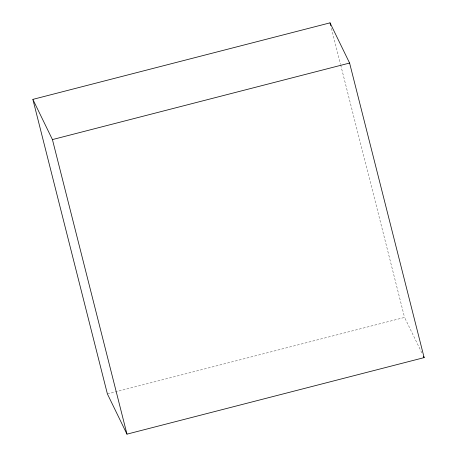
<?xml version="1.0" encoding="UTF-8"?>
<svg xmlns="http://www.w3.org/2000/svg" width="457" height="457" viewBox="0 0 457 457"><rect width="100%" height="100%" fill="white"/><g stroke="black" fill="none" stroke-linecap="round" stroke-linejoin="round"><path stroke-width="0.34" stroke-dasharray="2.29 1.71" d="M107.406 393.957L404.571 317.421L422.268 353.787M331.428 28.38L340.528 64.34M340.705 65.031L404.571 317.421"/><path stroke-width="0.69" d="M32.864 99.386L330.028 22.85L349.594 63.043L424.136 357.614L126.972 434.15L107.406 393.957L32.864 99.386L52.429 139.579L126.972 434.15M52.429 139.579L349.594 63.043M423.513 356.34L424.136 357.614M330.028 22.85L330.731 25.615"/></g></svg>
